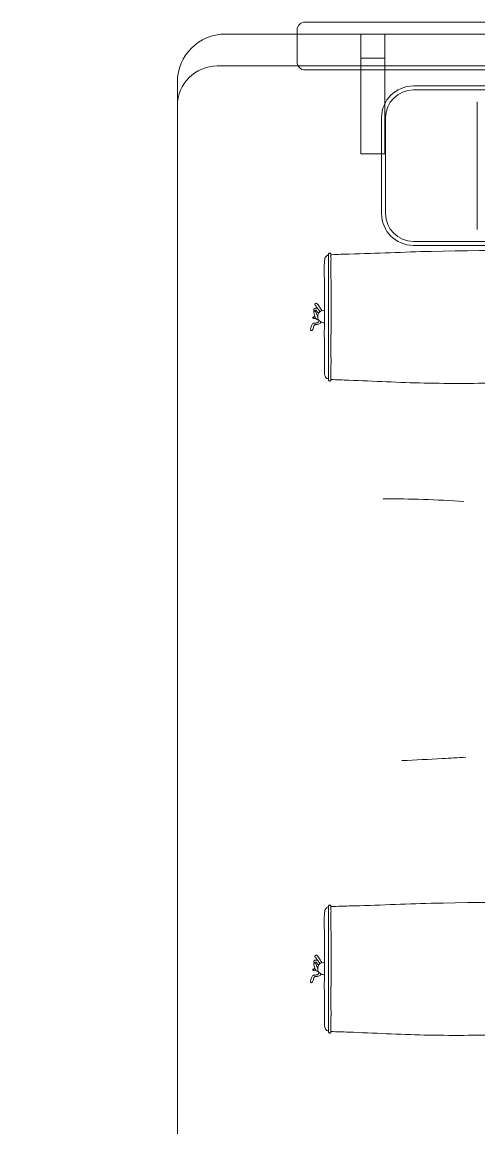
# Model space of a CAD drawing. Header units: centimetres. Extents: x 5488 to 20269, y -31398 to -19684.
# Drawn here: x 16983.2 to 17040.5, y -23808.8 to -23670.2 of the extents above; entities that cross this region are included whole.
import ezdxf

# ---------------------------------------------------------------- set-up
doc = ezdxf.new("R2010")
doc.units = ezdxf.units.CM
doc.linetypes.add('HIDDEN', pattern=[9.524999999999999, 6.35, -3.175])
for name, color, linetype, lineweight in [('xxx_Auto_FFE_UPHOLSTERY', 67, 'Continuous', 20), ('xxx_Auto_FFE_WOOD', 36, 'Continuous', 0), ('xxx_Auto_Tefris_Tefris', 32, 'Continuous', 15)]:
    doc.layers.add(name, color=color, linetype=linetype, lineweight=lineweight)

# ---------------------------------------------------------------- blocks, each defined once
blk = doc.blocks.new('lf01_sedir baza')
at = {"layer": 'xxx_Auto_FFE_WOOD'}
blk.add_lwpolyline([(3526.075064179525, 1344.286187823665), (3526.075064179525, 1126.286187823665, -0.4142135623730945), (3520.075064179525, 1120.286187823665), (3424.575064179525, 1120.286187823665, -0.4142135623730951), (3418.575064179525, 1126.286187823665), (3418.575064179525, 1244.286187823665, 0.4142135623730951), (3412.575064179525, 1250.286187823665), (3224.575064179525, 1250.286187823665, -0.4142135623730945), (3218.575064179525, 1256.286187823665), (3218.575064179525, 1265.286187823665)], format="xyb", dxfattribs=at)
blk.add_lwpolyline([(3222.075064179525, 1335.286187823665), (3218.075064179525, 1335.286187823665, 0.414213562373095), (3217.075064179525, 1334.286187823665), (3217.075064179525, 1266.286187823665, 0.414213562373095), (3218.075064179525, 1265.286187823665), (3222.075064179525, 1265.286187823665, 0.414213562373095), (3223.075064179525, 1266.286187823665), (3223.075064179525, 1334.286187823665, 0.414213562373095)], format="xyb", close=True, dxfattribs=at)
at = {"layer": 'xxx_Auto_FFE_WOOD', "linetype": 'HIDDEN', "ltscale": 5}
blk.add_lwpolyline([(3218.575064179525, 1265.286187823665), (3218.575064179525, 1335.286187823665)], dxfattribs=at)
for points in [[(3221.575064179525, 1276.286187823665), (3218.575064179525, 1276.286187823665), (3218.575064179525, 1273.286187823665), (3221.575064179525, 1273.286187823665)], [(3233.575064179525, 1276.286187823665), (3233.575064179525, 1273.286187823665), (3221.575064179525, 1273.286187823665), (3221.575064179525, 1276.286187823665)]]:
    blk.add_lwpolyline(points, close=True, dxfattribs=at)
blk = doc.blocks.new('mimder plan')
for points in [[(-196, -10.5), (-196, -95, 0.4142135623730951), (-191, -100), (-5.99997067260756, -100, -0.4142135623730951), (2.932739243988181e-05, -106), (2.932739243988181e-05, -224.0000000000036, 0.4142135623731054), (6.00002932739244, -230.0000000000036), (97.00005865478215, -230.0000000000036, 0.4142135623730951), (103.0000586547822, -224.0000000000036), (103.0000586547822, -10.5, 0.4142135623730951), (97.00005865478215, -4.5), (-190, -4.5, 0.414213562373095)], [(-189.5, -24.9142135623697), (-177.5, -24.9142135623697, -0.414213562373095), (-174, -28.4142135623697), (-174, -70.4142135623697, -0.414213562373095), (-177.5, -73.9142135623697), (-189.5, -73.9142135623697, -0.414213562373095), (-193, -70.4142135623697), (-193, -28.4142135623697, -0.414213562373095)]]:
    blk.add_lwpolyline(points, format="xyb", close=True)
blk.add_lwpolyline([(-177.5, -24.4142135623697, -0.414213562373095), (-173.5, -28.4142135623697), (-173.5, -70.4142135623697, -0.414213562373095), (-177.5, -74.4142135623697), (-189.5, -74.4142135623697, -0.414213562373095), (-193.5, -70.4142135623697), (-193.5, -28.4142135623697, -0.414213562373095), (-189.5, -24.4142135623697)], format="xyb")
blk.add_lwpolyline([(-191.4999999999982, -62.4142135623697), (-175.4999999999982, -62.4142135623697)])
for points in [[(-172.3289226250163, -36.48853750923445), (-172.4903444908869, -41.02267320532701), (-172.5725534131707, -43.91764566550046), (-172.7538323497465, -68.20856276118138), (-172.4181041086995, -78.45352208227632), (-172.3370316120017, -80.63318948953383), (-172.3286340516061, -80.7507268126792)], [(-156.6828117073619, -36.48847669404131), (-156.5734692887236, -40.31639296934736), (-156.4427160755913, -45.70523144180697), (-156.2381913194258, -59.19057843385235), (-156.2346120634211, -69.05110494797918), (-156.5961068404795, -78.52675781017388), (-156.674698503748, -80.74929232068462)], [(-90.57892262501446, -36.48853750923445), (-90.74034449088504, -41.02267320532701), (-90.82255341316886, -43.91764566550046), (-91.0038323497447, -68.20856276118138), (-90.66810410869766, -78.45352208227632), (-90.58703161199992, -80.63318948953383), (-90.57863405160424, -80.7507268126792)], [(-74.93281170736009, -36.48847669404131), (-74.82346928872175, -40.31639296934736), (-74.69271607558949, -45.70523144180697), (-74.488191319424, -59.19057843385235), (-74.48461206341926, -69.05110494797918), (-74.84610684047766, -78.52675781017388), (-74.92469850374619, -80.74929232068462)], [(-141.4006344713289, -64.11486897941359), (-141.6528622142032, -69.15819648144316), (-141.7369422610045, -74.20152398347273)], [(-109.3182257809694, -63.86270735669677), (-109.1500656873668, -66.80464364716318), (-108.8978379444943, -71.84797114919274)], [(-156.8551694641137, -80.74829657807277), (-156.757920898166, -80.74710168134334), (-156.6582649356551, -80.7514829600259), (-156.5995781468591, -80.76515479597947), (-156.523275510197, -80.80709903605748), (-156.489540859091, -80.84429471661133), (-156.4687304580384, -80.90920758734137), (-156.4753038339295, -80.95302002285098), (-156.4994066400832, -80.99245117967803), (-156.5519941606726, -81.02531050630932), (-156.6335155806482, -81.06589084715961), (-156.6670295224194, -81.06912294181893), (-156.8551694641137, -81.07230932376842), (-157.1426566230493, -81.07350422049785), (-157.5670620250094, -81.071972225036), (-164.7908534981652, -81.07609580103599), (-166.3562903320308, -81.07350422049785), (-168.4696535300536, -81.06912294181893), (-172.0434175702758, -81.07350422049785), (-172.231856442455, -81.07131358116021), (-172.3216933926124, -81.06912294181893), (-172.3887043364975, -81.06266396342835), (-172.4750737893664, -81.02531050630932), (-172.5364261534523, -80.95302002285098), (-172.5364261534523, -80.86758587899385), (-172.4817547698185, -80.80118895591295), (-172.4246774796502, -80.76900789909996), (-172.3677075373125, -80.7514829600259), (-172.3287831741254, -80.74866615853898), (-172.1705042067333, -80.74929232068462), (-171.9470071158612, -80.74710168134334), (-171.5854674625225, -80.74710168134334), (-166.302688313699, -80.73262571127998), (-162.0693895915683, -80.74710168134334), (-160.6045241701213, -80.7514829600259), (-158.4210441496143, -80.74710168134334), (-157.0833477788547, -80.7514829600259), (-156.8551694641137, -80.74829657807277)], [(-156.7149660202958, -81.07350422049785), (-156.805071828152, -81.24875378689467), (-157.2060521219319, -81.52039078166126), (-157.7761097575531, -81.5675531322122), (-158.522873638085, -81.55615013643546), (-160.6823101023001, -81.57515615040757), (-167.8046398995211, -81.56639368087053), (-169.9358964581716, -81.58556197570579), (-171.355396867395, -81.57515615040757), (-171.8648688949761, -81.5036342877138), (-172.07187566231, -81.40024121001261), (-172.2209005164495, -81.24875378689467), (-172.2794041128254, -81.13482730011674), (-172.2980042563831, -81.06912294181893), (-172.2951321900509, -81.0657944991508)], [(-165.3754545437205, -81.57946597335831), (-165.3066405523241, -81.856159740375), (-165.235264905692, -82.06224786452367), (-165.0290881288056, -82.2738525399327), (-164.7221571044247, -82.38951766059836), (-164.4502269992736, -82.41057647016714), (-164.2178114837388, -82.3482708862357), (-164.0277602927599, -82.18687585425141), (-163.8835607655674, -81.95432862826783), (-163.8065904562973, -81.72212752946871), (-163.7944169573293, -81.57971628373343)], [(-75.1051694641119, -80.74829657807277), (-75.00792089816423, -80.74710168134334), (-74.90826493565328, -80.7514829600259), (-74.84957814685731, -80.76515479597947), (-74.77327551019516, -80.80709903605748), (-74.73954085908917, -80.84429471661133), (-74.71873045803659, -80.90920758734137), (-74.72530383392768, -80.95302002285098), (-74.74940664008136, -80.99245117967803), (-74.8019941606708, -81.02531050630932), (-74.88351558064642, -81.06589084715961), (-74.91702952241758, -81.06912294181893), (-75.1051694641119, -81.07230932376842), (-75.39265662304751, -81.07350422049785), (-75.81706202500754, -81.071972225036), (-83.04085349816341, -81.07609580103599), (-84.60629033202895, -81.07350422049785), (-86.7196535300518, -81.06912294181893), (-90.29341757027396, -81.07350422049785), (-90.48185644245314, -81.07131358116021), (-90.57169339261054, -81.06912294181893), (-90.63870433649572, -81.06266396342835), (-90.72507378936461, -81.02531050630932), (-90.78642615345052, -80.95302002285098), (-90.78642615345052, -80.86758587899385), (-90.73175476981669, -80.80118895591295), (-90.67467747964838, -80.76900789909996), (-90.61770753731071, -80.7514829600259), (-90.5787831741236, -80.74866615853898), (-90.4205042067315, -80.74929232068462), (-90.19700711585938, -80.74710168134334), (-89.83546746252068, -80.74710168134334), (-84.55268831369722, -80.73262571127998), (-80.3193895915665, -80.74710168134334), (-78.85452417011948, -80.7514829600259), (-76.6710441496125, -80.74710168134334), (-75.33334777885284, -80.7514829600259), (-75.1051694641119, -80.74829657807277)], [(-74.96496602029401, -81.07350422049785), (-75.05507182815018, -81.24875378689467), (-75.45605212193004, -81.52039078166126), (-76.02610975755124, -81.5675531322122), (-76.77287363808318, -81.55615013643546), (-78.93231010229829, -81.57515615040757), (-86.05463989951932, -81.56639368087053), (-88.18589645816974, -81.58556197570579), (-89.60539686739321, -81.57515615040757), (-90.11486889497428, -81.5036342877138), (-90.32187566230823, -81.40024121001261), (-90.47090051644773, -81.24875378689467), (-90.52940411282361, -81.13482730011674), (-90.54800425638132, -81.06912294181893), (-90.54513219004912, -81.0657944991508)], [(-83.62545454371866, -81.57946597335831), (-83.55664055232228, -81.856159740375), (-83.4852649056902, -82.06224786452367), (-83.27908812880378, -82.2738525399327), (-82.97215710442288, -82.38951766059836), (-82.70022699927176, -82.41057647016714), (-82.46781148373702, -82.3482708862357), (-82.2777602927581, -82.18687585425141), (-82.13356076556556, -81.95432862826783), (-82.05659045629545, -81.72212752946871), (-82.04441695732748, -81.57971628373343)], [(-165.2979548537369, -81.88968315788952), (-165.7018883078836, -82.12967569639295), (-166.1484043998425, -82.44303553563441), (-166.2585607679866, -82.60120081401692), (-166.2294172304428, -82.65628732697223), (-166.1814963413344, -82.75804684434843), (-166.1814260546198, -82.75827806528832), (-165.9126968305791, -82.65769871506564), (-165.4589974304508, -82.32167028701588), (-165.2680762032451, -82.19056731875753), (-165.1728901658116, -82.15367383763441)], [(-165.6110569083139, -82.43845834348758), (-165.6261623937171, -82.61902702102816), (-165.6054152495526, -82.73012705676229), (-165.5917949836421, -82.82320248227188), (-165.4608979300829, -82.90854608227892), (-165.3794139225902, -82.89144569842756), (-165.3416995774005, -82.84025644961002), (-165.3794139225902, -82.6966912802236), (-165.3866991804534, -82.60390585003188), (-165.2714812720405, -82.52014562031036), (-165.0937051811998, -82.3998095547613), (-165.0351855674417, -82.32238280618185)], [(-164.1657191615341, -82.31666891848727), (-164.2253343017364, -82.52354985880811), (-164.4067646157055, -82.70329255308752), (-164.7341400255336, -82.81380593483482), (-165.0715326576719, -82.88052045107179), (-165.2021999110948, -82.88405702856835), (-165.2795829029401, -82.83898900585336), (-165.3035707041527, -82.79556453491386), (-165.2089513501851, -82.69004308681542), (-165.1625983623999, -82.64396509033395), (-164.9374681047266, -82.56194656284788), (-164.6904631660582, -82.46922402358905), (-164.5712586684276, -82.40048912458224)], [(-164.7944553637026, -82.36782549784039), (-164.7675338731715, -82.39735804909651), (-164.7400601191621, -82.49002769926665)], [(-164.5953146833272, -82.77650801280834), (-164.5468358325634, -82.87735371050076), (-164.5076030135406, -82.9473503664558), (-164.4612340758722, -83.00798167021276), (-164.4248869856419, -83.05073264253588), (-164.3754739395736, -82.98375612007294), (-164.3407897888374, -82.93197994727234), (-164.3527471059733, -82.85217813691997), (-164.3647044231075, -82.77237632656761), (-164.3809907890627, -82.68729070563131)], [(-164.0737328046635, -82.24732305347425), (-163.9326570616977, -82.31414927815786), (-163.8010473277354, -82.44208551854172), (-163.7702540712307, -82.58555625741428), (-163.754247470979, -82.77134713714986), (-163.7470277256216, -82.88020033632347), (-163.7138435741799, -82.98261196081876), (-163.4239357378665, -83.17666333405941), (-163.1412606595986, -83.27948061918505), (-162.9768510458507, -83.32649453296472), (-162.8958333619539, -83.3113360082134), (-162.7976424710505, -83.24018773139687), (-162.9233323204498, -83.0667246646517), (-163.1963135087972, -82.95831101616204), (-163.5688997909965, -82.7504003060385), (-163.5688997909965, -82.58555625741428), (-163.5761332215097, -82.44084932642727), (-163.6494823198154, -82.23086405698268), (-163.7771894547041, -82.04227164008626), (-163.9026210373559, -81.99324034147867)], [(-83.54795485373506, -81.88968315788952), (-83.95188830788175, -82.12967569639295), (-84.39840439984073, -82.44303553563441), (-84.50856076798482, -82.60120081401692), (-84.47941723044096, -82.65628732697223), (-84.4314963413326, -82.75804684434843), (-84.43142605461799, -82.75827806528832), (-84.16269683057726, -82.65769871506564), (-83.70899743044902, -82.32167028701588), (-83.51807620324325, -82.19056731875753), (-83.4228901658098, -82.15367383763441)], [(-83.8610569083121, -82.43845834348758), (-83.87616239371528, -82.61902702102816), (-83.85541524955079, -82.73012705676229), (-83.84179498364028, -82.82320248227188), (-83.71089793008105, -82.90854608227892), (-83.62941392258836, -82.89144569842756), (-83.59169957739869, -82.84025644961002), (-83.62941392258836, -82.6966912802236), (-83.63669918045161, -82.60390585003188), (-83.52148127203873, -82.52014562031036), (-83.34370518119795, -82.3998095547613), (-83.28518556743984, -82.32238280618185)], [(-82.41571916153225, -82.31666891848727), (-82.47533430173462, -82.52354985880811), (-82.65676461570365, -82.70329255308752), (-82.98414002553181, -82.81380593483482), (-83.3215326576701, -82.88052045107179), (-83.45219991109298, -82.88405702856835), (-83.52958290293827, -82.83898900585336), (-83.55357070415084, -82.79556453491386), (-83.45895135018327, -82.69004308681542), (-83.41259836239806, -82.64396509033395), (-83.18746810472476, -82.56194656284788), (-82.94046316605636, -82.46922402358905), (-82.8212586684258, -82.40048912458224)], [(-83.04445536370076, -82.36782549784039), (-83.01753387316967, -82.39735804909651), (-82.99006011916026, -82.49002769926665)], [(-82.84531468332534, -82.77650801280834), (-82.79683583256156, -82.87735371050076), (-82.75760301353876, -82.9473503664558), (-82.71123407587038, -83.00798167021276), (-82.67488698564011, -83.05073264253588), (-82.62547393957175, -82.98375612007294), (-82.59078978883554, -82.93197994727234), (-82.6027471059715, -82.85217813691997), (-82.61470442310565, -82.77237632656761), (-82.63099078906089, -82.68729070563131)], [(-82.32373280466163, -82.24732305347425), (-82.18265706169586, -82.31414927815786), (-82.05104732773361, -82.44208551854172), (-82.02025407122892, -82.58555625741428), (-82.00424747097713, -82.77134713714986), (-81.99702772561977, -82.88020033632347), (-81.9638435741781, -82.98261196081876), (-81.67393573786467, -83.17666333405941), (-81.39126065959681, -83.27948061918505), (-81.22685104584889, -83.32649453296472), (-81.1458333619521, -83.3113360082134), (-81.04764247104868, -83.24018773139687), (-81.17333232044803, -83.0667246646517), (-81.44631350879536, -82.95831101616204), (-81.81889979099469, -82.7504003060385), (-81.81889979099469, -82.58555625741428), (-81.82613322150792, -82.44084932642727), (-81.89948231981361, -82.23086405698268), (-82.02718945470224, -82.04227164008626), (-82.15262103735404, -81.99324034147867)]]:
    blk.add_spline(points, degree=3)
blk = doc.blocks.new('A$Caa46bac8')
blk.add_blockref('lf01_sedir baza', (-3524.317704866644, -1348.528828510785))
at = {"layer": 'xxx_Auto_FFE_UPHOLSTERY'}
blk.add_blockref('mimder plan', (-105.7426700145106, 1.757359312879998), dxfattribs=at)

msp = doc.modelspace()

# ---------------------------------------------------------------- block references
at = {"layer": 'xxx_Auto_Tefris_Tefris', "rotation": 270}
msp.add_blockref('A$Caa46bac8', (17100.95551294893, -23977.41153254534), dxfattribs=at)

doc.saveas('drawing.dxf')
